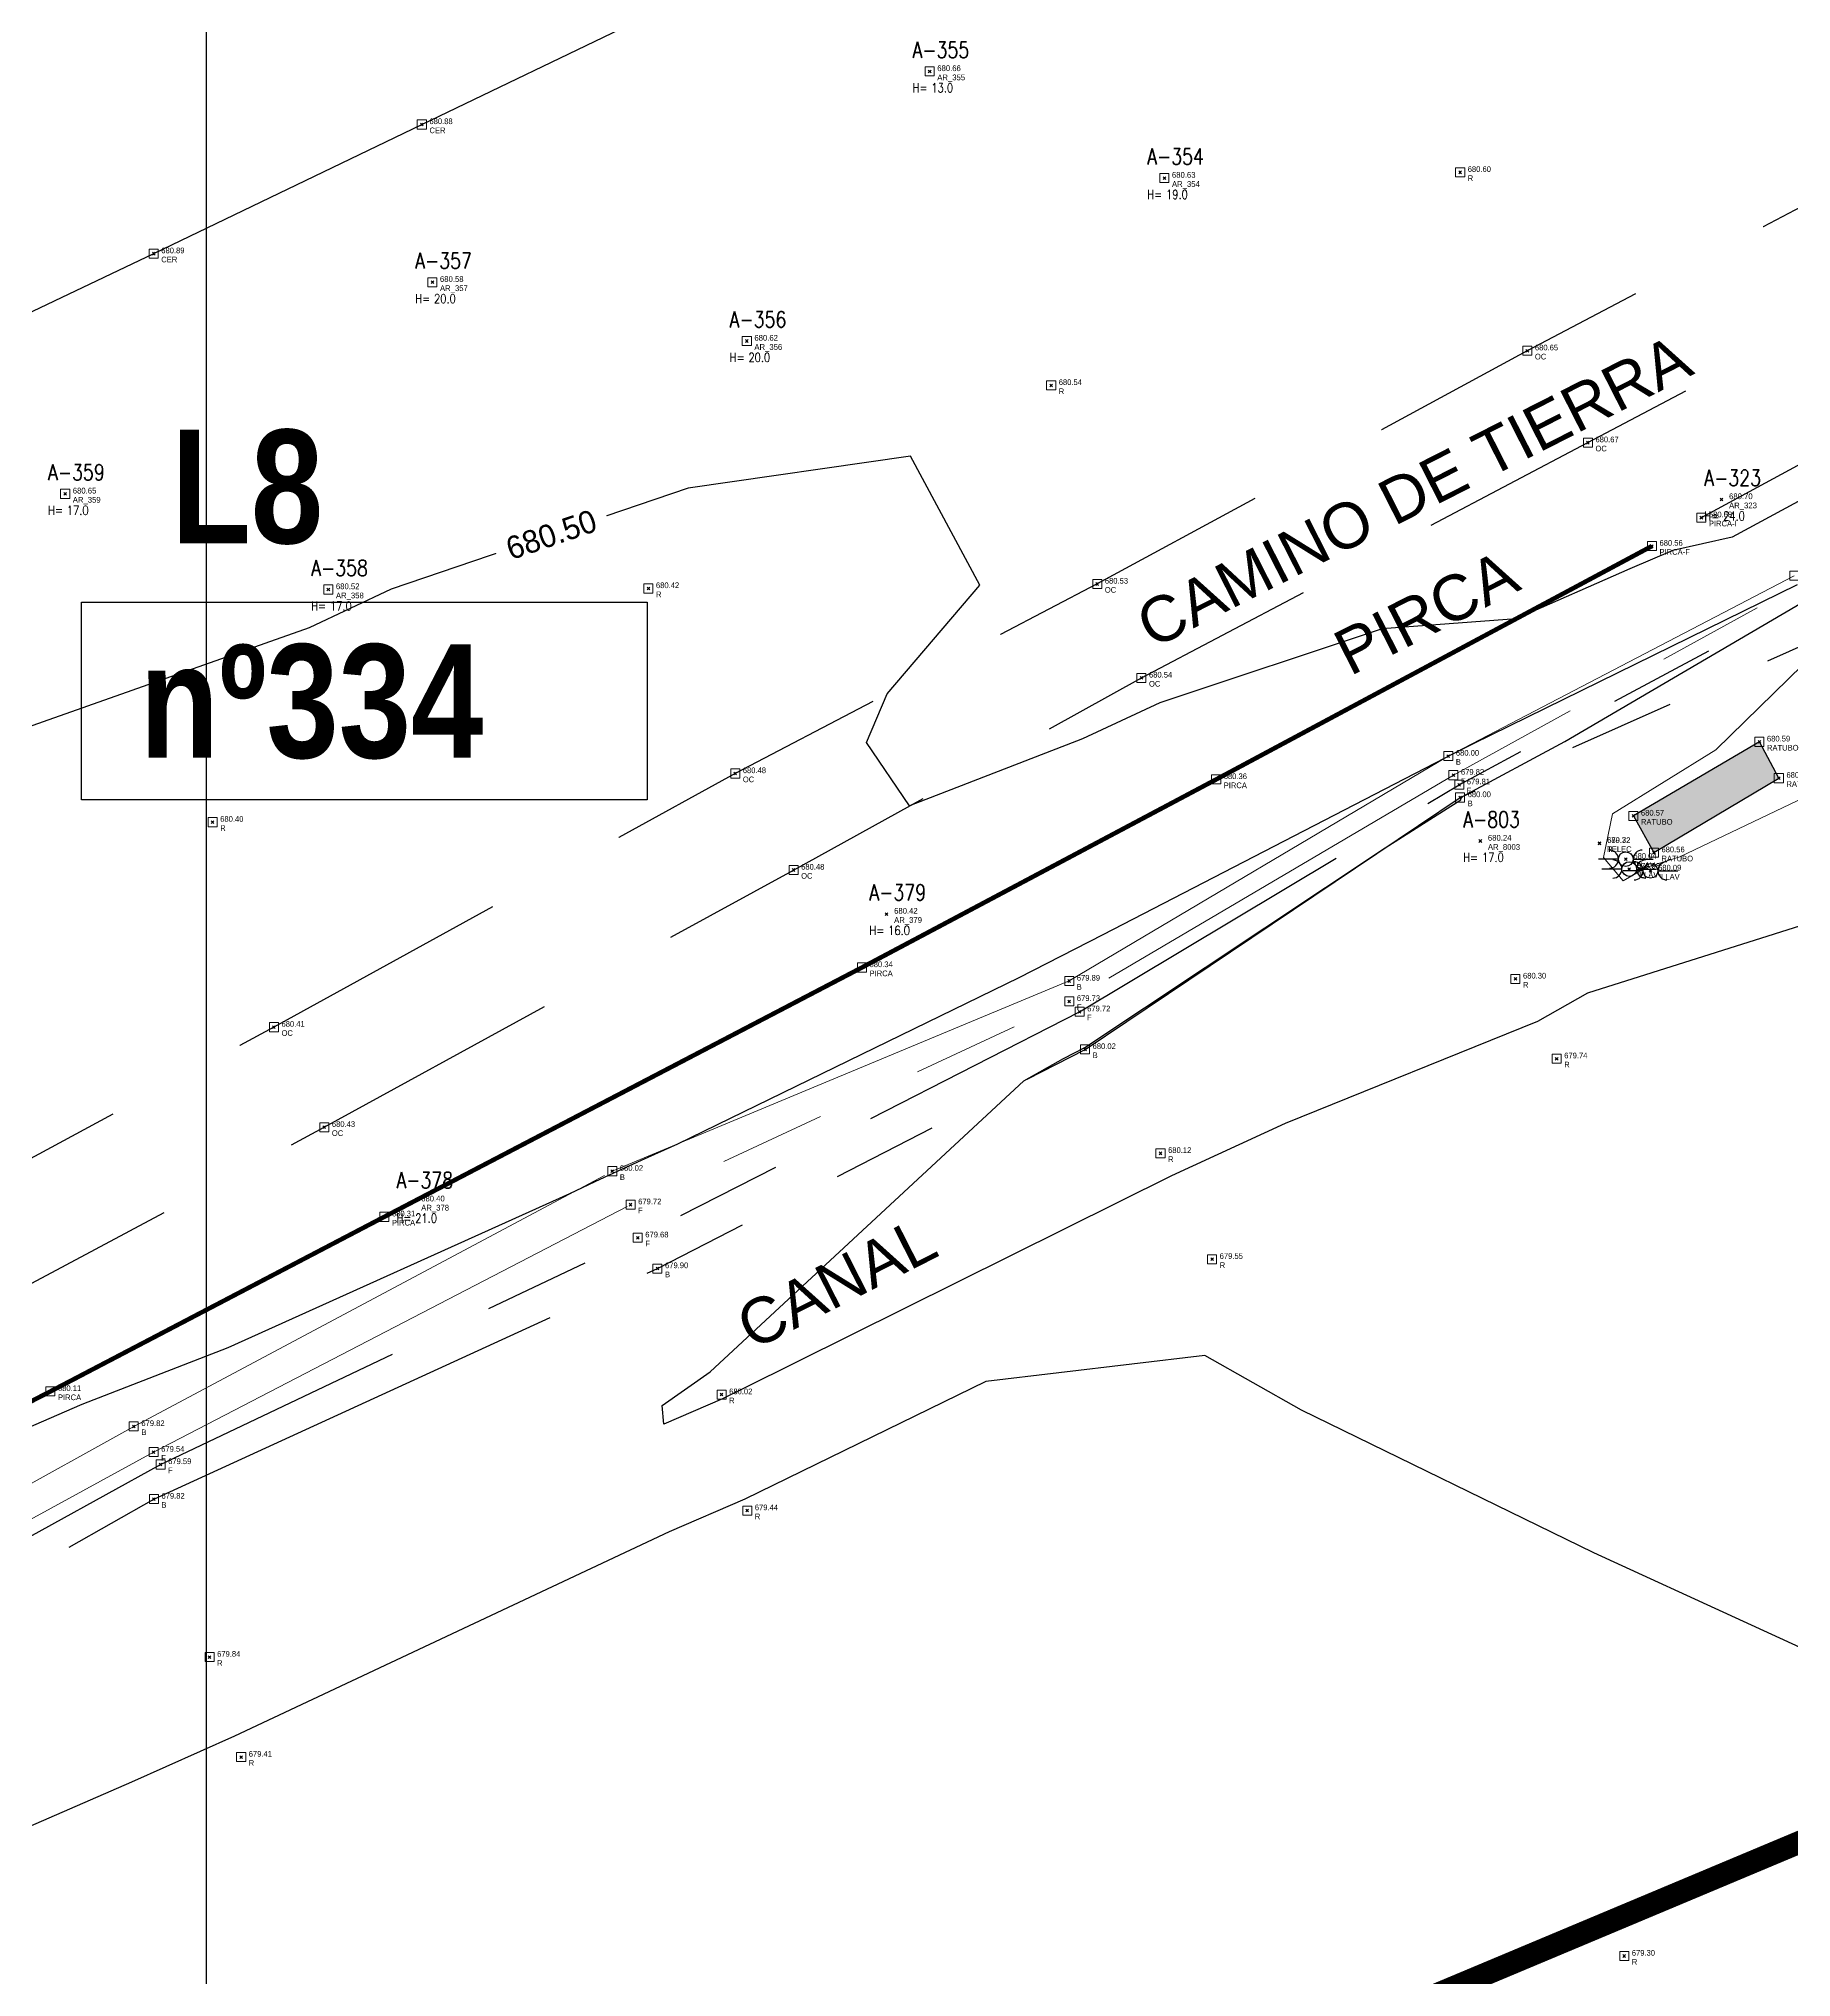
# Model space of a CAD drawing. Extents: x 350769 to 354978, y 6304672 to 6307963.
# Drawn here: x 352496.31 to 352534.91, y 6305903.38 to 6305946.09 of the extents above; entities that cross this region are included whole.
import ezdxf

# ---------------------------------------------------------------- set-up
doc = ezdxf.new("R2010")
doc.units = 0
doc.header["$PDMODE"] = 35
doc.header["$PDSIZE"] = 0.03
for name, pattern in [('4.0 - LO RECABARREN - DESNIVEL NUEVO$0$HIDDEN', [0.375, 0.25, -0.125]), ('CONTINUOS', [0]), ('DASHDOT', [1, 0.5, -0.25, 0, -0.25]), ('DASHED', [19.05, 12.7, -6.35]), ('HIDDEN', [9.525, 6.35, -3.175]), ('PHANTOM', [23.5, 11.75, -2.35, 2.35, -2.35, 2.35, -2.35])]:
    doc.linetypes.add(name, pattern=pattern)
doc.layers.get('0').update_dxf_attribs({"linetype": 'CONTINUOUS'})
doc.layers.get('Defpoints').update_dxf_attribs({"linetype": 'CONTINUOUS'})
for name, color, linetype in [('02_Geo ext_Acotamiento', 7, 'CONTINUOUS'), ('03_Pav ext_Vereda HC', 42, 'CONTINUOUS'), ('03_S2_Pav ext_Borde vereda', 7, 'CONTINUOUS'), ('1-ARBOL H1', 7, 'CONTINUOUS'), ('1-ARBOL H2', 1, 'CONTINUOUS'), ('1-ARBOL H3', 241, 'CONTINUOUS'), ('1-ARBOL NOMBRE', 3, 'CONTINUOUS'), ('1-ARBOL PTO', 7, 'CONTINUOUS'), ('1-CAMINO DE TIERRA', 252, 'HIDDEN'), ('1-CANAL', 150, 'PHANTOM'), ('1-CERCO', 252, 'CERCO_LINE'), ('1-coordenadas', 8, 'CONTINUOUS'), ('1-PIRCA', 252, 'CONTINUOUS'), ('1-RADIER', 251, 'CONTINUOUS'), ('1-TEXTOS', 7, 'CONTINUOUS'), ('2-ACHURADO RADIER', 9, 'CONTINUOUS'), ('3-CANAL FDO', 141, 'PHANTOM'), ('C-TINN', 5, 'CONTINUOUS'), ('C-TOPO-MAJR', 9, 'CONTINUOUS'), ('C-TOPO-MINR', 8, 'CONTINUOUS'), ('V-NODE-TEXT DIC 2012', 31, 'CONTINUOUS'), ('Z-LLAV', 253, 'CONTINUOUS')]:
    doc.layers.add(name, color=color, linetype=linetype)
doc.layers.add('0_ASD_LINEA OFICIAL', color=253, linetype='DASHDOT', lineweight=20)
doc.layers.add('0_ASD_TOPOGRAFIA_ELEMENTOS', color=9, linetype='CONTINUOS', lineweight=5, true_color=0xbdbdbd)
doc.styles.add('A', font='arial.ttf', dxfattribs={"height": 2})
doc.styles.add('NEW TURNER_TITULOS', font='techb___.ttf')
doc.styles.add('ROMANS', font='romans.shx', dxfattribs={"width": 0.65})
doc.linetypes.add('CERCO_LINE', pattern='A,0.5,-0.2,[" X ",STANDARD,S=0.1,R=0,X=-0.1,Y=-0.05],-0.25', length=0.95)
doc.dimstyles.new('Principal', dxfattribs={"dimscale": 0, "dimtxt": 2, "dimasz": 2, "dimexe": 1, "dimexo": 1, "dimtad": 1, "dimrnd": 0.05, "dimzin": 1, "dimtxsty": 'ROMANS', "dimcen": 2.5, "dimclrt": 2, "dimaunit": 2, "dimadec": 0, "dimazin": 0, "dimtfac": 1, "dimtmove": 0, "dimatfit": 3, "dimfxl": 1, "dimfxlon": 1, "dimarcsym": 0})

# ---------------------------------------------------------------- blocks, each defined once
blk = doc.blocks.new('COORDENADAS')
at = {"layer": '1-coordenadas'}
blk.add_line((320, -900.625), (320, -0.625), dxfattribs=at)
blk = doc.blocks.new('LLAV')
at = {"layer": 'Z-LLAV'}
for p, q in [((-0.405, 0), (-1.5, 0)), ((0.405, 0), (1.5, 0))]:
    blk.add_line(p, q, dxfattribs=at)
blk.add_circle((0, 0), 0.405, dxfattribs=at)
for centre, start, end in [((-0.905, 0), 270, 90), ((0.905, 0), 90, 270)]:
    blk.add_arc(centre, 0.5, start, end, dxfattribs=at)
blk = doc.blocks.new('*D1236')
at = {"layer": '02_Geo ext_Acotamiento', "color": 0, "lineweight": -2, "transparency": 16777216}
blk.add_line((352474.045, 6305972.496), (352473.119, 6305978.179), dxfattribs=at)
at = {"layer": '02_Geo ext_Acotamiento', "color": 0, "transparency": 16777216}
blk.add_solid([(352473.283, 6305978.206), (352472.954, 6305978.153), (352472.958, 6305979.166)], dxfattribs=at)
at = {"layer": 'Defpoints', "color": 0, "transparency": 16777216}
for p in [(352472.958, 6305979.166), (352596.042, 6305224.025)]:
    blk.add_point(p, dxfattribs=at)
at = {"layer": '02_Geo ext_Acotamiento', "color": 2, "transparency": 16777216, "insert": (352474.582, 6305974.845), "char_height": 1, "attachment_point": 5, "rotation": 279.2575, "style": 'ROMANS'}
blk.add_mtext('R765,10', dxfattribs=at)
blk = doc.blocks.new('A$C27410629')
blk.add_lwpolyline([(293.287, 1171.962), (305.744, 1171.962), (305.744, 1167.602), (293.287, 1167.602)], close=True)
at = {"layer": '0_ASD_LINEA OFICIAL', "ltscale": 8, "const_width": 0.5}
blk.add_lwpolyline([(329.815, 1226.935), (341.22, 1148.869), (238.195, 1105.634), (291.49, 983.299), (321.978, 995.446), (326.454, 996.533), (296.029, 1064.505), (308.046, 1069.695), (363.611, 1093.689), (361.431, 1107.626), (353.439, 1158.713), (341.91, 1227.807, -0.046618), (405.464, 1246.359), (405.095, 1249.329)], format="xyb", dxfattribs=at)
blk.add_lwpolyline([(245.58, 1209.119), (279.387, 1122.912), (341.22, 1148.869), (329.815, 1226.935)], dxfattribs=at)
at = {"char_height": 2.5, "attachment_point": 1, "style": 'NEW TURNER_TITULOS'}
for s, heights, insert in [('L8', [-2.548], (295.268, 1175.757)), ('nº334', [-2.533], (294.566, 1171.032))]:
    blk.add_mtext_dynamic_manual_height_columns(s, width=20.98523, gutter_width=12.5, heights=heights, dxfattribs=dict(at, insert=insert))
blk = doc.blocks.new('*D1281')
at = {"layer": '02_Geo ext_Acotamiento', "color": 0, "lineweight": -2, "transparency": 16777216}
blk.add_line((352488.017, 6305991.643), (352486.313, 6305997.143), dxfattribs=at)
at = {"layer": '02_Geo ext_Acotamiento', "color": 0, "transparency": 16777216}
blk.add_solid([(352486.472, 6305997.192), (352486.154, 6305997.094), (352486.017, 6305998.098)], dxfattribs=at)
at = {"layer": 'Defpoints', "color": 0, "transparency": 16777216}
for p in [(352486.017, 6305998.098), (352516.414, 6305900.001)]:
    blk.add_point(p, dxfattribs=at)
at = {"layer": '02_Geo ext_Acotamiento', "color": 2, "transparency": 16777216, "insert": (352488.224, 6305994.043), "char_height": 1, "attachment_point": 5, "rotation": 287.2165, "style": 'ROMANS'}
blk.add_mtext('R102,70', dxfattribs=at)
blk = doc.blocks.new('TOPOGRAFIA')
at = {"layer": '2-ACHURADO RADIER', "lineweight": 0, "true_color": 0xbdbdbd}
h = blk.add_hatch(color=9, dxfattribs=at)
h.dxf.hatch_style = 1
h.paths.add_polyline_path([(390531.434, 6302928.963), (390531.886, 6302928.154), (390534.639, 6302929.796), (390534.21, 6302930.596)])
at = {"layer": '1-ARBOL H1', "color": 9, "lineweight": 0, "true_color": 0xbdbdbd}
for p in [(390515.933, 6302945.367), (390521.103, 6302943.018), (390504.978, 6302940.722), (390511.904, 6302939.427), (390496.889, 6302936.06), (390533.375, 6302935.936), (390502.686, 6302933.952), (390528.063, 6302928.411), (390514.982, 6302926.802), (390504.564, 6302920.463)]:
    blk.add_point(p, dxfattribs=at)
at = {"layer": '1-ARBOL PTO', "color": 9, "lineweight": 0, "true_color": 0xbdbdbd}
for p in [(390515.933, 6302945.367), (390521.103, 6302943.018), (390504.978, 6302940.722), (390511.904, 6302939.427), (390496.889, 6302936.06), (390533.375, 6302935.936), (390502.686, 6302933.952), (390528.063, 6302928.411), (390514.982, 6302926.802), (390504.564, 6302920.463)]:
    blk.add_point(p, dxfattribs=at)
at = {"layer": '1-CAMINO DE TIERRA', "color": 9, "lineweight": 0, "true_color": 0xbdbdbd, "flags": 128}
blk.add_lwpolyline([(390607.64, 6302979.815), (390595.662, 6302973.801), (390587.194, 6302969.429), (390574.37, 6302962.924), (390567.258, 6302959.232), (390557.997, 6302954.445), (390548.615, 6302949.552), (390540.491, 6302945.203), (390529.098, 6302939.213), (390519.624, 6302934.074), (390511.649, 6302929.898), (390501.487, 6302924.31), (390493.855, 6302920.188), (390484.267, 6302915.068), (390473.889, 6302910.014), (390464.48, 6302905.817), (390455.173, 6302902.087), (390444.191, 6302897.701), (390434.465, 6302893.974), (390425.452, 6302890.572), (390413.92, 6302886.513)], dxfattribs=at)
at = {"layer": '1-CAMINO DE TIERRA', "color": 9, "true_color": 0xbdbdbd, "flags": 128}
blk.add_lwpolyline([(390414.503, 6302884.167), (390426.235, 6302888.284), (390435.455, 6302891.824), (390444.768, 6302895.243), (390456.273, 6302899.776), (390465.133, 6302903.239), (390475.06, 6302907.873), (390485.171, 6302912.687), (390495.221, 6302918.173), (390502.597, 6302922.104), (390512.934, 6302927.772), (390520.597, 6302932.004), (390530.432, 6302937.188), (390541.507, 6302943.044), (390549.796, 6302947.283), (390559.224, 6302952.057), (390568.45, 6302957.205), (390575.349, 6302960.324), (390588.64, 6302967), (390596.838, 6302971.102), (390608.345, 6302976.949)], dxfattribs=at)
at = {"layer": '1-CANAL', "color": 9, "true_color": 0xbdbdbd, "flags": 128}
blk.add_lwpolyline([(390410.425, 6302877.471), (390411.43, 6302878.668), (390417.383, 6302880.527), (390418.627, 6302880.78), (390429.948, 6302884.642), (390440.217, 6302888.095), (390449.414, 6302891.566), (390460.027, 6302895.068), (390470.05, 6302898.48), (390479.987, 6302903.192), (390490.293, 6302909.07), (390498.843, 6302913.912), (390509.936, 6302918.991), (390519.355, 6302923.819), (390527.617, 6302929.369), (390535.896, 6302933.049), (390543.608, 6302937.795), (390559.216, 6302945.658), (390566.769, 6302950.54), (390577.792, 6302956.685), (390589.197, 6302962.296), (390596.716, 6302966.701), (390606.382, 6302970.815)], dxfattribs=at)
at = {"layer": '1-CANAL', "color": 9, "lineweight": 0, "true_color": 0xbdbdbd, "flags": 128}
for points in [[(390527.357, 6302930.283), (390534.978, 6302934.255)], [(390519.007, 6302925.327), (390527.357, 6302930.283)], [(390508.941, 6302921.136), (390519.007, 6302925.327)], [(390498.4, 6302915.513), (390508.941, 6302921.136)], [(390489.564, 6302910.596), (390498.4, 6302915.513)]]:
    blk.add_lwpolyline(points, dxfattribs=at)
at = {"layer": '1-CERCO', "color": 9, "lineweight": 0, "true_color": 0xbdbdbd, "flags": 128}
blk.add_lwpolyline([(390418.207, 6302903.426), (390423.697, 6302905.654), (390433.742, 6302910.094), (390443.727, 6302914.769), (390453.194, 6302919.316), (390472.824, 6302928.871), (390482.768, 6302933.721), (390490.081, 6302937.183), (390498.839, 6302941.352), (390504.746, 6302944.198), (390514.278, 6302948.789), (390521.621, 6302952.298), (390533.254, 6302957.789), (390545.359, 6302963.341), (390552.381, 6302966.719), (390561.853, 6302971.263), (390571.196, 6302975.978), (390580.579, 6302980.618), (390587.699, 6302984.071)], dxfattribs=at)
at = {"layer": '1-coordenadas', "color": 9, "linetype": '4.0 - LO RECABARREN - DESNIVEL NUEVO$0$HIDDEN', "lineweight": 0, "ltscale": 50, "true_color": 0xbdbdbd}
blk.add_line((390500, 6302300), (390500, 6303200), dxfattribs=at)
at = {"layer": '1-PIRCA', "color": 9, "lineweight": 0, "true_color": 0xbdbdbd, "flags": 128}
blk.add_lwpolyline([(390574.316, 6302957.571), (390569.494, 6302955.075), (390560.242, 6302950.177), (390550.91, 6302945.16), (390542.62, 6302940.784), (390532.931, 6302935.535)], dxfattribs=at)
at = {"layer": '1-PIRCA', "color": 9, "lineweight": 0, "true_color": 0xbdbdbd, "const_width": 0.1, "flags": 128}
blk.add_lwpolyline([(390531.843, 6302934.909), (390522.243, 6302929.767), (390514.441, 6302925.624), (390503.92, 6302920.131), (390496.563, 6302916.283), (390486.136, 6302910.921), (390476.155, 6302905.92), (390465.748, 6302901.296), (390457.063, 6302897.786), (390445.27, 6302893.476), (390436.09, 6302890.223), (390426.73, 6302887.019), (390417.243, 6302883.669)], dxfattribs=at)
at = {"layer": '1-RADIER', "color": 9, "lineweight": 0, "true_color": 0xbdbdbd, "flags": 128}
blk.add_lwpolyline([(390531.434, 6302928.963), (390531.886, 6302928.154), (390534.639, 6302929.796), (390534.21, 6302930.596), (390531.434, 6302928.963)], dxfattribs=at)
at = {"layer": '3-CANAL FDO', "color": 9, "true_color": 0xbdbdbd, "flags": 128}
blk.add_lwpolyline([(390410.291, 6302874.382), (390410.045, 6302876.002), (390409.921, 6302876.491), (390410.015, 6302877.454), (390410.261, 6302877.634), (390411.408, 6302879.012), (390417.173, 6302880.892), (390418.341, 6302881.327), (390429.641, 6302885.121), (390440.068, 6302888.62), (390449.007, 6302892.011), (390459.544, 6302895.544), (390469.987, 6302898.925), (390479.581, 6302903.965), (390489.75, 6302909.574), (390498.99, 6302914.674), (390509.501, 6302919.669), (390519.234, 6302924.649), (390527.598, 6302929.651), (390535.204, 6302933.735), (390543.553, 6302938.076), (390559.196, 6302946.235), (390566.606, 6302950.922), (390577.734, 6302956.994), (390589.104, 6302962.508), (390596.762, 6302966.908), (390606.237, 6302970.98)], dxfattribs=at)
at = {"layer": '3-CANAL FDO', "color": 9, "lineweight": 0, "true_color": 0xbdbdbd, "flags": 128}
for points in [[(390498.837, 6302914.947), (390509.344, 6302920.398), (390519.008, 6302924.877), (390527.469, 6302929.862), (390535.051, 6302934.038), (390545.348, 6302939.046), (390559.058, 6302946.301), (390566.444, 6302951.117), (390577.657, 6302957.27), (390588.886, 6302962.761), (390596.604, 6302967.198)], [(390407.941, 6302877.27), (390409.017, 6302877.719), (390409.138, 6302877.888), (390411.187, 6302879.377), (390415.9, 6302881.005), (390416.134, 6302881.777), (390416.728, 6302881.895), (390417.024, 6302881.333), (390418.234, 6302881.708), (390429.442, 6302885.472), (390439.95, 6302888.955), (390448.876, 6302892.276), (390459.421, 6302895.901), (390469.693, 6302899.34), (390479.438, 6302904.157), (390489.646, 6302909.926), (390498.837, 6302914.947)]]:
    blk.add_lwpolyline(points, dxfattribs=at)
at = {"layer": 'C-TINN', "color": 9, "linetype": 'Continuous', "lineweight": 0, "true_color": 0xbdbdbd}
for points, elevation in [([(390515.833, 6302945.267), (390515.833, 6302945.467), (390516.033, 6302945.467), (390516.033, 6302945.267), (390515.833, 6302945.267)], 680.66), ([(390504.646, 6302944.098), (390504.646, 6302944.298), (390504.846, 6302944.298), (390504.846, 6302944.098), (390504.646, 6302944.098)], 680.88), ([(390527.518, 6302943.044), (390527.518, 6302943.244), (390527.718, 6302943.244), (390527.718, 6302943.044), (390527.518, 6302943.044)], 680.605), ([(390521.003, 6302942.918), (390521.003, 6302943.118), (390521.203, 6302943.118), (390521.203, 6302942.918), (390521.003, 6302942.918)], 680.63), ([(390498.739, 6302941.252), (390498.739, 6302941.452), (390498.939, 6302941.452), (390498.939, 6302941.252), (390498.739, 6302941.252)], 680.888), ([(390504.878, 6302940.622), (390504.878, 6302940.822), (390505.078, 6302940.822), (390505.078, 6302940.622), (390504.878, 6302940.622)], 680.58), ([(390511.804, 6302939.327), (390511.804, 6302939.527), (390512.004, 6302939.527), (390512.004, 6302939.327), (390511.804, 6302939.327)], 680.62), ([(390528.998, 6302939.113), (390528.998, 6302939.313), (390529.198, 6302939.313), (390529.198, 6302939.113), (390528.998, 6302939.113)], 680.647), ([(390518.509, 6302938.349), (390518.509, 6302938.549), (390518.709, 6302938.549), (390518.709, 6302938.349), (390518.509, 6302938.349)], 680.544), ([(390530.332, 6302937.088), (390530.332, 6302937.288), (390530.532, 6302937.288), (390530.532, 6302937.088), (390530.332, 6302937.088)], 680.667), ([(390496.789, 6302935.96), (390496.789, 6302936.16), (390496.989, 6302936.16), (390496.989, 6302935.96), (390496.789, 6302935.96)], 680.65), ([(390532.831, 6302935.435), (390532.831, 6302935.635), (390533.031, 6302935.635), (390533.031, 6302935.435), (390532.831, 6302935.435)], 680.676), ([(390531.743, 6302934.809), (390531.743, 6302935.009), (390531.943, 6302935.009), (390531.943, 6302934.809), (390531.743, 6302934.809)], 680.561), ([(390534.878, 6302934.155), (390534.878, 6302934.355), (390535.078, 6302934.355), (390535.078, 6302934.155), (390534.878, 6302934.155)], 680.147), ([(390502.586, 6302933.852), (390502.586, 6302934.052), (390502.786, 6302934.052), (390502.786, 6302933.852), (390502.586, 6302933.852)], 680.52), ([(390509.636, 6302933.875), (390509.636, 6302934.075), (390509.836, 6302934.075), (390509.836, 6302933.875), (390509.636, 6302933.875)], 680.418), ([(390519.524, 6302933.974), (390519.524, 6302934.174), (390519.724, 6302934.174), (390519.724, 6302933.974), (390519.524, 6302933.974)], 680.529), ([(390520.497, 6302931.904), (390520.497, 6302932.104), (390520.697, 6302932.104), (390520.697, 6302931.904), (390520.497, 6302931.904)], 680.544), ([(390534.11, 6302930.496), (390534.11, 6302930.696), (390534.31, 6302930.696), (390534.31, 6302930.496), (390534.11, 6302930.496)], 680.586), ([(390511.549, 6302929.798), (390511.549, 6302929.998), (390511.749, 6302929.998), (390511.749, 6302929.798), (390511.549, 6302929.798)], 680.479), ([(390527.257, 6302930.183), (390527.257, 6302930.383), (390527.457, 6302930.383), (390527.457, 6302930.183), (390527.257, 6302930.183)], 680.001), ([(390522.143, 6302929.667), (390522.143, 6302929.867), (390522.343, 6302929.867), (390522.343, 6302929.667), (390522.143, 6302929.667)], 680.365), ([(390527.369, 6302929.762), (390527.369, 6302929.962), (390527.569, 6302929.962), (390527.569, 6302929.762), (390527.369, 6302929.762)], 679.822), ([(390527.498, 6302929.551), (390527.498, 6302929.751), (390527.698, 6302929.751), (390527.698, 6302929.551), (390527.498, 6302929.551)], 679.807), ([(390534.539, 6302929.696), (390534.539, 6302929.896), (390534.739, 6302929.896), (390534.739, 6302929.696), (390534.539, 6302929.696)], 680.61), ([(390527.517, 6302929.269), (390527.517, 6302929.469), (390527.717, 6302929.469), (390527.717, 6302929.269), (390527.517, 6302929.269)], 679.996), ([(390500.037, 6302928.726), (390500.037, 6302928.926), (390500.237, 6302928.926), (390500.237, 6302928.726), (390500.037, 6302928.726)], 680.399), ([(390531.334, 6302928.863), (390531.334, 6302929.063), (390531.534, 6302929.063), (390531.534, 6302928.863), (390531.334, 6302928.863)], 680.569), ([(390512.834, 6302927.672), (390512.834, 6302927.872), (390513.034, 6302927.872), (390513.034, 6302927.672), (390512.834, 6302927.672)], 680.478), ([(390531.786, 6302928.054), (390531.786, 6302928.254), (390531.986, 6302928.254), (390531.986, 6302928.054), (390531.786, 6302928.054)], 680.558), ([(390514.341, 6302925.524), (390514.341, 6302925.724), (390514.541, 6302925.724), (390514.541, 6302925.524), (390514.341, 6302925.524)], 680.335), ([(390518.907, 6302925.227), (390518.907, 6302925.427), (390519.107, 6302925.427), (390519.107, 6302925.227), (390518.907, 6302925.227)], 679.892), ([(390528.736, 6302925.273), (390528.736, 6302925.473), (390528.936, 6302925.473), (390528.936, 6302925.273), (390528.736, 6302925.273)], 680.298), ([(390518.908, 6302924.777), (390518.908, 6302924.977), (390519.108, 6302924.977), (390519.108, 6302924.777), (390518.908, 6302924.777)], 679.733), ([(390519.134, 6302924.549), (390519.134, 6302924.749), (390519.334, 6302924.749), (390519.334, 6302924.549), (390519.134, 6302924.549)], 679.723), ([(390501.387, 6302924.21), (390501.387, 6302924.41), (390501.587, 6302924.41), (390501.587, 6302924.21), (390501.387, 6302924.21)], 680.407), ([(390519.255, 6302923.719), (390519.255, 6302923.919), (390519.455, 6302923.919), (390519.455, 6302923.719), (390519.255, 6302923.719)], 680.016), ([(390529.644, 6302923.514), (390529.644, 6302923.714), (390529.844, 6302923.714), (390529.844, 6302923.514), (390529.644, 6302923.514)], 679.739), ([(390502.497, 6302922.004), (390502.497, 6302922.204), (390502.697, 6302922.204), (390502.697, 6302922.004), (390502.497, 6302922.004)], 680.427), ([(390520.918, 6302921.429), (390520.918, 6302921.629), (390521.118, 6302921.629), (390521.118, 6302921.429), (390520.918, 6302921.429)], 680.12), ([(390508.841, 6302921.036), (390508.841, 6302921.236), (390509.041, 6302921.236), (390509.041, 6302921.036), (390508.841, 6302921.036)], 680.018), ([(390503.82, 6302920.031), (390503.82, 6302920.231), (390504.02, 6302920.231), (390504.02, 6302920.031), (390503.82, 6302920.031)], 680.307), ([(390509.244, 6302920.298), (390509.244, 6302920.498), (390509.444, 6302920.498), (390509.444, 6302920.298), (390509.244, 6302920.298)], 679.716), ([(390509.401, 6302919.569), (390509.401, 6302919.769), (390509.601, 6302919.769), (390509.601, 6302919.569), (390509.401, 6302919.569)], 679.681), ([(390509.836, 6302918.891), (390509.836, 6302919.091), (390510.036, 6302919.091), (390510.036, 6302918.891), (390509.836, 6302918.891)], 679.904), ([(390522.054, 6302919.096), (390522.054, 6302919.296), (390522.254, 6302919.296), (390522.254, 6302919.096), (390522.054, 6302919.096)], 679.554), ([(390496.463, 6302916.183), (390496.463, 6302916.383), (390496.663, 6302916.383), (390496.663, 6302916.183), (390496.463, 6302916.183)], 680.112), ([(390511.248, 6302916.113), (390511.248, 6302916.313), (390511.448, 6302916.313), (390511.448, 6302916.113), (390511.248, 6302916.113)], 680.021), ([(390498.3, 6302915.413), (390498.3, 6302915.613), (390498.5, 6302915.613), (390498.5, 6302915.413), (390498.3, 6302915.413)], 679.816), ([(390498.737, 6302914.847), (390498.737, 6302915.047), (390498.937, 6302915.047), (390498.937, 6302914.847), (390498.737, 6302914.847)], 679.545), ([(390498.89, 6302914.574), (390498.89, 6302914.774), (390499.09, 6302914.774), (390499.09, 6302914.574), (390498.89, 6302914.574)], 679.591), ([(390498.743, 6302913.812), (390498.743, 6302914.012), (390498.943, 6302914.012), (390498.943, 6302913.812), (390498.743, 6302913.812)], 679.82), ([(390511.814, 6302913.558), (390511.814, 6302913.758), (390512.014, 6302913.758), (390512.014, 6302913.558), (390511.814, 6302913.558)], 679.443), ([(390499.969, 6302910.33), (390499.969, 6302910.53), (390500.169, 6302910.53), (390500.169, 6302910.33), (390499.969, 6302910.33)], 679.835), ([(390500.665, 6302908.128), (390500.665, 6302908.328), (390500.865, 6302908.328), (390500.865, 6302908.128), (390500.665, 6302908.128)], 679.411), ([(390531.133, 6302903.744), (390531.133, 6302903.944), (390531.333, 6302903.944), (390531.333, 6302903.744), (390531.133, 6302903.744)], 679.305)]:
    blk.add_lwpolyline(points, dxfattribs=dict(at, elevation=elevation))
for p in [(390515.933, 6302945.367, 680.66), (390504.746, 6302944.198, 680.88), (390521.103, 6302943.018, 680.63), (390527.618, 6302943.144, 680.605), (390498.839, 6302941.352, 680.888), (390504.978, 6302940.722, 680.58), (390511.904, 6302939.427, 680.62), (390529.098, 6302939.213, 680.647), (390518.609, 6302938.449, 680.544), (390530.432, 6302937.188, 680.667), (390496.889, 6302936.06, 680.65), (390532.931, 6302935.535, 680.676), (390531.843, 6302934.909, 680.561), (390502.686, 6302933.952, 680.52), (390509.736, 6302933.975, 680.418), (390519.624, 6302934.074, 680.529), (390520.597, 6302932.004, 680.544), (390534.21, 6302930.596, 680.586), (390527.357, 6302930.283, 680.001), (390511.649, 6302929.898, 680.479), (390522.243, 6302929.767, 680.365), (390527.469, 6302929.862, 679.822), (390527.598, 6302929.651, 679.807), (390534.639, 6302929.796, 680.61), (390527.617, 6302929.369, 679.996), (390500.137, 6302928.826, 680.399), (390531.434, 6302928.963, 680.569), (390531.886, 6302928.154, 680.558), (390512.934, 6302927.772, 680.478), (390514.441, 6302925.624, 680.335), (390519.007, 6302925.327, 679.892), (390528.836, 6302925.373, 680.298), (390519.008, 6302924.877, 679.733), (390519.234, 6302924.649, 679.723), (390501.487, 6302924.31, 680.407), (390519.355, 6302923.819, 680.016), (390529.744, 6302923.614, 679.739), (390502.597, 6302922.104, 680.427), (390521.018, 6302921.529, 680.12), (390508.941, 6302921.136, 680.018), (390509.344, 6302920.398, 679.716), (390503.92, 6302920.131, 680.307), (390509.501, 6302919.669, 679.681), (390509.936, 6302918.991, 679.904), (390522.154, 6302919.196, 679.554), (390496.563, 6302916.283, 680.112), (390511.348, 6302916.213, 680.021), (390498.4, 6302915.513, 679.816), (390498.837, 6302914.947, 679.545), (390498.99, 6302914.674, 679.591), (390498.843, 6302913.912, 679.82), (390511.914, 6302913.658, 679.443), (390500.069, 6302910.43, 679.835), (390500.765, 6302908.228, 679.411), (390531.233, 6302903.844, 679.305)]:
    blk.add_point(p, dxfattribs=at)
at = {"layer": 'C-TOPO-MAJR', "color": 9, "linetype": 'Continuous', "lineweight": -3, "true_color": 0xbdbdbd, "elevation": 680}
for points in [[(390537.368, 6302927.251), (390530.427, 6302925.061), (390529.32, 6302924.435), (390523.766, 6302922.186), (390521.259, 6302921.034), (390511.834, 6302916.347), (390511.369, 6302916.12), (390510.075, 6302915.56), (390510.042, 6302915.973), (390511.095, 6302916.712), (390518.009, 6302923.129), (390518.884, 6302923.621), (390519.348, 6302923.864), (390525.965, 6302928.259), (390527.633, 6302929.316), (390527.644, 6302929.366), (390527.662, 6302929.377), (390527.683, 6302929.398), (390529.926, 6302930.604), (390535.227, 6302933.712)], [(390535.045, 6302934.056), (390527.907, 6302930.551), (390527.358, 6302930.281), (390527.28, 6302930.238), (390519.746, 6302926.341), (390517.894, 6302925.399), (390510.379, 6302921.735), (390509.577, 6302921.372), (390508.965, 6302921.092), (390508.556, 6302920.9), (390508.002, 6302920.635), (390500.469, 6302917.244), (390497.258, 6302915.992), (390495.005, 6302915.017), (390487.045, 6302910.835), (390484.658, 6302909.517), (390476.531, 6302905.752), (390475.426, 6302905.278), (390472.669, 6302904.371)]]:
    blk.add_lwpolyline(points, dxfattribs=at)
at = {"layer": 'C-TOPO-MINR', "color": 9, "linetype": 'Continuous', "lineweight": -3, "true_color": 0xbdbdbd}
for points, elevation in [([(390540.049, 6302938.587), (390533.612, 6302935.109), (390532.305, 6302934.813), (390531.354, 6302934.405), (390528.855, 6302933.309), (390525.904, 6302933.084), (390521.002, 6302931.454), (390519.301, 6302930.661), (390515.488, 6302929.183), (390514.54, 6302930.578), (390514.998, 6302931.652), (390517.041, 6302934.048), (390515.51, 6302936.887), (390510.616, 6302936.188), (390504.068, 6302933.957), (390502.265, 6302933.105), (390494.442, 6302930.345), (390492.422, 6302929.729), (390491.319, 6302929.916), (390486.028, 6302932.107), (390477.428, 6302927.514), (390476.348, 6302927.087), (390470.53, 6302926.212)], 680.5), ([(390540.456, 6302908.189), (390530.564, 6302912.727), (390524.123, 6302915.867), (390521.992, 6302917.078), (390517.172, 6302916.502), (390511.858, 6302913.91), (390510.192, 6302913.189), (390500.619, 6302908.69), (390498.353, 6302907.675), (390492.14, 6302904.975), (390485.778, 6302901.774), (390483.416, 6302900.776), (390481.878, 6302899.943), (390479.443, 6302898.859), (390471.914, 6302896.561)], 679.5)]:
    blk.add_lwpolyline(points, dxfattribs=dict(at, elevation=elevation))
at = {"layer": 'C-TOPO-MINR', "color": 9, "linetype": 'Continuous', "lineweight": 0, "true_color": 0xbdbdbd, "elevation": 680.5}
blk.add_lwpolyline([(390530.974, 6302929.012), (390530.773, 6302928.049), (390531.206, 6302927.534), (390531.734, 6302927.832), (390532.456, 6302928.06), (390535.21, 6302929.375), (390536.514, 6302930.184), (390536.297, 6302930.369), (390535.803, 6302932.914), (390533.249, 6302930.417), (390530.974, 6302929.012)], dxfattribs=at)
at = {"layer": 'V-NODE-TEXT DIC 2012', "color": 9, "lineweight": 0, "true_color": 0xbdbdbd}
for p in [(390515.933, 6302945.367), (390504.746, 6302944.198), (390521.103, 6302943.018), (390527.618, 6302943.144), (390498.839, 6302941.352), (390504.978, 6302940.722), (390511.904, 6302939.427), (390529.098, 6302939.213), (390518.609, 6302938.449), (390530.432, 6302937.188), (390496.889, 6302936.06), (390533.375, 6302935.936), (390532.931, 6302935.535), (390531.843, 6302934.909), (390502.686, 6302933.952), (390509.736, 6302933.975), (390519.624, 6302934.074), (390520.597, 6302932.004), (390534.21, 6302930.596), (390527.357, 6302930.283), (390511.649, 6302929.898), (390522.243, 6302929.767), (390527.469, 6302929.862), (390527.598, 6302929.651), (390534.639, 6302929.796), (390527.617, 6302929.369), (390500.137, 6302928.826), (390531.434, 6302928.963), (390528.063, 6302928.411), (390530.689, 6302928.357), (390530.69, 6302928.361), (390531.267, 6302928.011), (390531.886, 6302928.154), (390512.934, 6302927.772), (390531.343, 6302927.793), (390531.812, 6302927.753), (390514.982, 6302926.802), (390514.441, 6302925.624), (390519.007, 6302925.327), (390528.836, 6302925.373), (390519.008, 6302924.877), (390519.234, 6302924.649), (390501.487, 6302924.31), (390519.355, 6302923.819), (390529.744, 6302923.614), (390502.597, 6302922.104), (390521.018, 6302921.529), (390508.941, 6302921.136), (390504.564, 6302920.463), (390509.344, 6302920.398), (390503.92, 6302920.131), (390509.501, 6302919.669), (390509.936, 6302918.991), (390522.154, 6302919.196), (390496.563, 6302916.283), (390511.348, 6302916.213), (390498.4, 6302915.513), (390498.837, 6302914.947), (390498.99, 6302914.674), (390498.843, 6302913.912), (390511.914, 6302913.658), (390500.069, 6302910.43), (390500.765, 6302908.228), (390531.233, 6302903.844)]:
    blk.add_point(p, dxfattribs=at)
at = {"layer": 'Z-LLAV', "color": 9, "lineweight": 0, "true_color": 0xbdbdbd, "xscale": 0.4, "yscale": 0.4, "zscale": 0.4}
for p in [(390531.267, 6302928.011), (390531.343, 6302927.793), (390531.812, 6302927.753)]:
    blk.add_blockref('LLAV', p, dxfattribs=at)
at = {"layer": '1-ARBOL H2', "color": 9, "lineweight": 0, "true_color": 0xbdbdbd, "style": 'ROMANS', "width": 0.8}
for p in [(390515.556, 6302944.905), (390520.726, 6302942.556), (390504.601, 6302940.26), (390511.527, 6302938.965), (390496.512, 6302935.598), (390532.998, 6302935.474), (390502.309, 6302933.49), (390527.686, 6302927.949), (390514.605, 6302926.34), (390504.187, 6302920.001)]:
    blk.add_text('H=', height=0.2, dxfattribs=at).set_placement(p)
at = {"layer": '1-ARBOL H3', "color": 9, "lineweight": 0, "true_color": 0xbdbdbd, "style": 'ROMANS', "width": 0.8}
for s, p in [('13.0', (390515.969, 6302944.905)), ('19.0', (390521.139, 6302942.556)), ('20.0', (390505.014, 6302940.26)), ('20.0', (390511.94, 6302938.965)), ('17.0', (390496.925, 6302935.598)), ('24.0', (390533.411, 6302935.474)), ('17.0', (390502.722, 6302933.49)), ('17.0', (390528.099, 6302927.949)), ('16.0', (390515.018, 6302926.34)), ('21.0', (390504.6, 6302920.001))]:
    blk.add_text(s, height=0.2, dxfattribs=at).set_placement(p)
at = {"layer": '1-ARBOL NOMBRE', "color": 9, "lineweight": 0, "true_color": 0xbdbdbd, "style": 'ROMANS', "width": 0.8}
for s, p in [('A-355', (390515.556, 6302945.667)), ('A-354', (390520.726, 6302943.318)), ('A-357', (390504.601, 6302941.022)), ('A-356', (390511.527, 6302939.727)), ('A-359', (390496.512, 6302936.36)), ('A-323', (390532.998, 6302936.236)), ('A-358', (390502.309, 6302934.252)), ('A-803', (390527.686, 6302928.711)), ('A-379', (390514.605, 6302927.102)), ('A-378', (390504.187, 6302920.763))]:
    blk.add_text(s, height=0.35, dxfattribs=at).set_placement(p)
at = {"layer": '1-TEXTOS', "color": 9, "lineweight": 0, "true_color": 0xbdbdbd, "style": 'A'}
for s, p in [('CAMINO DE TIERRA', (390520.837, 6302932.633)), ('PIRCA', (390525.192, 6302932.035)), ('CANAL', (390512.03, 6302917.18))]:
    blk.add_text(s, height=1, rotation=26.9389, dxfattribs=at).set_placement(p)
at = {"layer": 'V-NODE-TEXT DIC 2012', "color": 9, "lineweight": 0, "true_color": 0xbdbdbd}
for s, height, p in [('680.66', 0.127, (390516.1, 6302945.374)), ('AR_355', 0.127, (390516.1, 6302945.172)), ('680.88', 0.125, (390504.913, 6302944.206)), ('CER', 0.125, (390504.913, 6302944.006)), ('680.60', 0.125, (390527.785, 6302943.152)), ('AR_354', 0.127, (390521.27, 6302942.823)), ('680.63', 0.127, (390521.27, 6302943.025)), ('R', 0.125, (390527.785, 6302942.952)), ('680.89', 0.125, (390499.006, 6302941.36)), ('CER', 0.125, (390499.006, 6302941.16)), ('680.58', 0.127, (390505.145, 6302940.729)), ('AR_357', 0.127, (390505.145, 6302940.527)), ('680.62', 0.127, (390512.071, 6302939.434)), ('AR_356', 0.127, (390512.071, 6302939.232)), ('680.65', 0.125, (390529.265, 6302939.221)), ('OC', 0.125, (390529.265, 6302939.021)), ('680.54', 0.125, (390518.776, 6302938.457)), ('R', 0.125, (390518.776, 6302938.257)), ('680.67', 0.125, (390530.599, 6302937.196)), ('OC', 0.125, (390530.599, 6302936.996)), ('AR_359', 0.127, (390497.056, 6302935.865)), ('680.65', 0.127, (390497.056, 6302936.067)), ('680.70', 0.127, (390533.542, 6302935.943)), ('680.68', 0.125, (390533.098, 6302935.543)), ('AR_323', 0.127, (390533.542, 6302935.741)), ('PIRCA-I', 0.125, (390533.098, 6302935.343)), ('680.56', 0.125, (390532.01, 6302934.917)), ('PIRCA-F', 0.125, (390532.01, 6302934.717)), ('AR_358', 0.127, (390502.853, 6302933.757)), ('680.52', 0.127, (390502.853, 6302933.959)), ('680.42', 0.125, (390509.903, 6302933.983)), ('R', 0.125, (390509.903, 6302933.783)), ('680.53', 0.125, (390519.791, 6302934.082)), ('OC', 0.125, (390519.791, 6302933.882)), ('680.54', 0.125, (390520.764, 6302932.012)), ('OC', 0.125, (390520.764, 6302931.812)), ('680.59', 0.125, (390534.377, 6302930.604)), ('RATUBO', 0.125, (390534.377, 6302930.404)), ('680.48', 0.125, (390511.816, 6302929.906)), ('680.00', 0.125, (390527.524, 6302930.291)), ('B', 0.125, (390527.524, 6302930.091)), ('679.82', 0.125, (390527.636, 6302929.87)), ('OC', 0.125, (390511.816, 6302929.706)), ('680.36', 0.125, (390522.41, 6302929.775)), ('PIRCA', 0.125, (390522.41, 6302929.575)), ('F', 0.125, (390527.636, 6302929.67)), ('679.81', 0.125, (390527.765, 6302929.659)), ('F', 0.125, (390527.765, 6302929.459)), ('680.61', 0.125, (390534.806, 6302929.804)), ('RATUBO', 0.125, (390534.806, 6302929.604)), ('680.00', 0.125, (390527.784, 6302929.377)), ('B', 0.125, (390527.784, 6302929.177)), ('680.40', 0.125, (390500.304, 6302928.834)), ('R', 0.125, (390500.304, 6302928.634)), ('680.57', 0.125, (390531.601, 6302928.971)), ('RATUBO', 0.125, (390531.601, 6302928.771)), ('AR_8003', 0.127, (390528.23, 6302928.216)), ('680.24', 0.127, (390528.23, 6302928.418)), ('TELEC', 0.125, (390530.857, 6302928.169)), ('679.72', 0.125, (390530.856, 6302928.365)), ('680.32', 0.125, (390530.857, 6302928.369)), ('R', 0.125, (390530.856, 6302928.165)), ('680.56', 0.125, (390532.053, 6302928.162)), ('680.48', 0.125, (390513.101, 6302927.78)), ('680.04', 0.125, (390531.434, 6302928.019)), ('°LLAV', 0.125, (390531.434, 6302927.819)), ('679.98', 0.125, (390531.51, 6302927.801)), ('680.09', 0.125, (390531.979, 6302927.761)), ('RATUBO', 0.125, (390532.053, 6302927.962)), ('OC', 0.125, (390513.101, 6302927.58)), ('°LLAV', 0.125, (390531.51, 6302927.601)), ('°LLAV', 0.125, (390531.979, 6302927.561)), ('AR_379', 0.127, (390515.149, 6302926.607)), ('680.42', 0.127, (390515.149, 6302926.809)), ('680.34', 0.125, (390514.608, 6302925.632)), ('PIRCA', 0.125, (390514.608, 6302925.432)), ('679.89', 0.125, (390519.174, 6302925.335)), ('680.30', 0.125, (390529.003, 6302925.381)), ('R', 0.125, (390529.003, 6302925.181)), ('679.73', 0.125, (390519.175, 6302924.885)), ('B', 0.125, (390519.174, 6302925.135)), ('680.41', 0.125, (390501.654, 6302924.318)), ('F', 0.125, (390519.175, 6302924.685)), ('679.72', 0.125, (390519.401, 6302924.657)), ('F', 0.125, (390519.401, 6302924.457)), ('OC', 0.125, (390501.654, 6302924.118)), ('680.02', 0.125, (390519.522, 6302923.827)), ('B', 0.125, (390519.522, 6302923.627)), ('679.74', 0.125, (390529.911, 6302923.622)), ('R', 0.125, (390529.911, 6302923.422)), ('680.43', 0.125, (390502.764, 6302922.112)), ('OC', 0.125, (390502.764, 6302921.912)), ('680.12', 0.125, (390521.185, 6302921.537)), ('R', 0.125, (390521.185, 6302921.337)), ('680.02', 0.125, (390509.108, 6302921.144)), ('B', 0.125, (390509.108, 6302920.944)), ('680.40', 0.127, (390504.731, 6302920.47)), ('680.31', 0.125, (390504.087, 6302920.139)), ('AR_378', 0.127, (390504.731, 6302920.268)), ('679.72', 0.125, (390509.511, 6302920.406)), ('F', 0.125, (390509.511, 6302920.206)), ('PIRCA', 0.125, (390504.087, 6302919.939)), ('679.68', 0.125, (390509.668, 6302919.677)), ('F', 0.125, (390509.668, 6302919.477)), ('679.55', 0.125, (390522.321, 6302919.204)), ('679.90', 0.125, (390510.103, 6302918.999)), ('B', 0.125, (390510.103, 6302918.799)), ('R', 0.125, (390522.321, 6302919.004)), ('680.11', 0.125, (390496.73, 6302916.291)), ('680.02', 0.125, (390511.515, 6302916.221)), ('PIRCA', 0.125, (390496.73, 6302916.091)), ('R', 0.125, (390511.515, 6302916.021)), ('679.82', 0.125, (390498.567, 6302915.521)), ('B', 0.125, (390498.567, 6302915.321)), ('679.54', 0.125, (390499.004, 6302914.955)), ('F', 0.125, (390499.004, 6302914.755)), ('679.59', 0.125, (390499.157, 6302914.682)), ('F', 0.125, (390499.157, 6302914.482)), ('679.82', 0.125, (390499.01, 6302913.92)), ('B', 0.125, (390499.01, 6302913.72)), ('679.44', 0.125, (390512.081, 6302913.666)), ('R', 0.125, (390512.081, 6302913.466)), ('679.84', 0.125, (390500.236, 6302910.438)), ('R', 0.125, (390500.236, 6302910.238)), ('679.41', 0.125, (390500.932, 6302908.236)), ('R', 0.125, (390500.932, 6302908.036)), ('679.30', 0.125, (390531.4, 6302903.852)), ('R', 0.125, (390531.4, 6302903.652))]:
    blk.add_text(s, height=height, dxfattribs=at).set_placement(p)
at = {"layer": 'C-TOPO-MINR', "color": 9, "linetype": 'Continuous', "lineweight": 0, "true_color": 0xbdbdbd, "insert": (390507.598, 6302935.16, 680.5), "char_height": 0.5, "width": 2.50095, "attachment_point": 5, "rotation": 18.8208, "bg_fill": 3, "box_fill_scale": 1.0635, "bg_fill_color": 9, "bg_fill_true_color": 13158600, "bg_fill_transparency": 0}
blk.add_mtext('680.50', dxfattribs=at)

msp = doc.modelspace()

# ---------------------------------------------------------------- hatches: boundary and pattern name
at = {"layer": '03_Pav ext_Vereda HC'}
h = msp.add_hatch(dxfattribs=at)
h.set_pattern_fill('DOTS', color=256, scale=0.2, style=0)
h.paths.add_polyline_path([(352533.778, 6305988.648, 0.001234), (352535.675, 6305989.286), (352535.027, 6305991.179, -0.001237), (352533.136, 6305990.542, -0.02053), (352503.885, 6305981.94), (352503.284, 6305984.518), (352499.404, 6305983.544), (352499.999, 6305980.991, -0.008887), (352487.105, 6305978.156, -0.014555), (352464.628, 6305974.17, -0.00899), (352459.993, 6305973.57), (352460.198, 6305971.581, 0.009019), (352464.921, 6305972.192, 0.014552), (352487.505, 6305976.197, 0.032114)])
h.paths.add_polyline_path([(352453.016, 6305972.984, -0.006801), (352449.483, 6305972.831, -0.009067), (352444.77, 6305972.776), (352444.577, 6305970.777, 0.016383), (352453.222, 6305970.992)])
h.paths.add_polyline_path([(352389.646, 6305991.88, -0.017533), (352376.951, 6305998.315), (352352.153, 6306011.999, 0.044404), (352342.054, 6306016.09, 0.113324), (352314.471, 6306018.047), (352314.936, 6306016.097, -0.157241), (352351.214, 6306010.233), (352375.985, 6305996.564, 0.017506), (352388.785, 6305990.075, -0.01159), (352405.987, 6305981.142, 0.086762), (352437.575, 6305971.093), (352437.767, 6305973.086, -0.086498), (352406.931, 6305982.905, 0.01159)])
h.paths.add_polyline_path([(352298.931, 6306011.292, -0.04077), (352308.087, 6306014.636), (352307.625, 6306016.576, 0.043034), (352297.553, 6306012.855, 0.272225), (352266.143, 6305966.55), (352264.433, 6305966.568, 0.015316), (352263.857, 6305962.574), (352266.03, 6305962.551, 0.021547), (352266.273, 6305957.803, 0.063283), (352273.011, 6305926.495, 0.007704), (352278.126, 6305912.651), (352279.989, 6305913.378, -0.007677), (352274.912, 6305927.117, -0.063391), (352268.265, 6305957.983, -0.318336)])
at = {"layer": '2-ACHURADO RADIER'}
h = msp.add_hatch(color=256, dxfattribs=at)
h.dxf.hatch_style = 1
h.paths.add_polyline_path([(352531.434, 6305928.963), (352531.886, 6305928.154), (352534.639, 6305929.796), (352534.21, 6305930.596)])

# ---------------------------------------------------------------- linework, layer by layer
at = {"layer": '1-CAMINO DE TIERRA', "flags": 128}
for points in [[(352607.64, 6305979.815), (352595.662, 6305973.801), (352587.194, 6305969.429), (352574.37, 6305962.924), (352567.258, 6305959.232), (352557.997, 6305954.445), (352548.615, 6305949.552), (352540.491, 6305945.203), (352529.098, 6305939.213), (352519.624, 6305934.074), (352511.649, 6305929.898), (352501.487, 6305924.31), (352493.855, 6305920.188), (352484.267, 6305915.068), (352473.889, 6305910.014), (352464.48, 6305905.817), (352455.173, 6305902.087), (352444.191, 6305897.701), (352434.465, 6305893.974), (352425.452, 6305890.572), (352413.92, 6305886.513)], [(352414.503, 6305884.167), (352426.235, 6305888.284), (352435.455, 6305891.824), (352444.768, 6305895.243), (352456.273, 6305899.776), (352465.133, 6305903.239), (352475.06, 6305907.873), (352485.171, 6305912.687), (352495.221, 6305918.173), (352502.597, 6305922.104), (352512.934, 6305927.772), (352520.597, 6305932.004), (352530.432, 6305937.188), (352541.507, 6305943.044), (352549.796, 6305947.283), (352559.224, 6305952.057), (352568.45, 6305957.205), (352575.349, 6305960.324), (352588.64, 6305967), (352596.838, 6305971.102), (352608.345, 6305976.949)]]:
    msp.add_lwpolyline(points, dxfattribs=at)
at = {"layer": '1-CERCO', "ltscale": 6, "flags": 128}
msp.add_lwpolyline([(352418.207, 6305903.426), (352423.697, 6305905.654), (352433.742, 6305910.094), (352443.727, 6305914.769), (352453.194, 6305919.316), (352472.824, 6305928.871), (352482.768, 6305933.721), (352490.081, 6305937.183), (352498.839, 6305941.352), (352504.746, 6305944.198), (352514.278, 6305948.789), (352521.621, 6305952.298), (352533.254, 6305957.789), (352545.359, 6305963.341), (352552.381, 6305966.719), (352561.853, 6305971.263), (352571.196, 6305975.978), (352580.579, 6305980.618), (352587.699, 6305984.071)], dxfattribs=at)
at = {"layer": '1-PIRCA', "flags": 128}
msp.add_lwpolyline([(352574.316, 6305957.571), (352569.494, 6305955.075), (352560.242, 6305950.177), (352550.91, 6305945.16), (352542.62, 6305940.784), (352532.931, 6305935.535)], dxfattribs=at)
at = {"layer": '1-PIRCA', "const_width": 0.1, "flags": 128}
msp.add_lwpolyline([(352531.843, 6305934.909), (352522.243, 6305929.767), (352514.441, 6305925.624), (352503.92, 6305920.131), (352496.563, 6305916.283), (352486.136, 6305910.921), (352476.155, 6305905.92), (352465.748, 6305901.296), (352457.063, 6305897.786), (352445.27, 6305893.476), (352436.09, 6305890.223), (352426.73, 6305887.019), (352417.243, 6305883.669)], dxfattribs=at)
at = {"layer": '1-RADIER', "flags": 128}
msp.add_lwpolyline([(352531.434, 6305928.963), (352531.886, 6305928.154), (352534.639, 6305929.796), (352534.21, 6305930.596), (352531.434, 6305928.963)], dxfattribs=at)

# ---------------------------------------------------------------- block references
at = {"color": 252, "linetype": 'DASHED'}
msp.add_blockref('COORDENADAS', (352180, 6306200.625), dxfattribs=at)
at = {"layer": '03_S2_Pav ext_Borde vereda', "linetype": 'Continuous'}
msp.add_blockref('A$C27410629', (352203.962, 6304761.714), dxfattribs=at)
at = {"layer": 'Z-LLAV', "xscale": 0.4, "yscale": 0.4, "zscale": 0.4}
for p in [(352531.267, 6305928.011), (352531.343, 6305927.793), (352531.812, 6305927.753)]:
    msp.add_blockref('LLAV', p, dxfattribs=at)

# ---------------------------------------------------------------- texts
at = {"layer": '1-TEXTOS', "style": 'A'}
for s, p in [('CAMINO DE TIERRA', (352520.837, 6305932.633)), ('PIRCA', (352525.192, 6305932.035))]:
    msp.add_text(s, height=1, rotation=26.9389, dxfattribs=at).set_placement(p)

# ---------------------------------------------------------------- dimensions: what is measured, and where the dimension line sits
at = {"layer": '02_Geo ext_Acotamiento'}
for center, mpoint, override, picture, middle in [((352516.414, 6305900.001), (352486.017, 6305998.098), {"dimscale": 0, "dimfxl": 0.22}, '*D1281', (352487.357, 6305993.774)), ((352596.042, 6305224.025), (352472.958, 6305979.166), {"dimscale": 0, "dimaunit": 0, "dimfxl": 0.22, "dimarcsym": 1}, '*D1236', (352473.686, 6305974.698))]:
    dim = msp.add_radius_dim(center=center, mpoint=mpoint, dimstyle='Principal', override=override, dxfattribs=at)
    dim.commit()
    dim.dimension.update_dxf_attribs({"geometry": picture, "text_midpoint": middle, "dimtype": 164})

# ---------------------------------------------------------------- next in the draw order: block references
at = {"layer": '0_ASD_TOPOGRAFIA_ELEMENTOS', "color": 30, "true_color": 0xf26507}
msp.add_blockref('TOPOGRAFIA', (-38000, 3000), dxfattribs=at)

doc.saveas('drawing.dxf')
